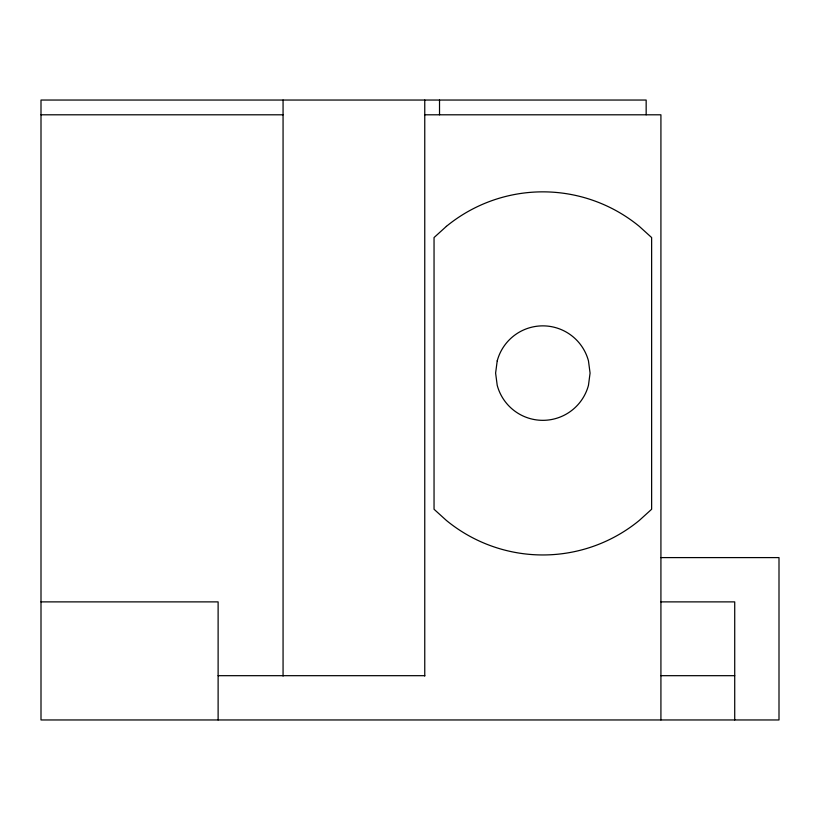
<?xml version="1.0" encoding="UTF-8"?>
<svg xmlns="http://www.w3.org/2000/svg" width="820" height="820" viewBox="0 0 820 820"><rect width="100%" height="100%" fill="white"/><g stroke="black" fill="none" stroke-linecap="round" stroke-linejoin="round"><path stroke-width="1.23" d="M41 114.8L283.064 114.8M424.76 114.8L660.92 114.8L660.92 719.96M660.92 557.6L779 557.6L779 719.96L41 719.96L41 100.04L646.16 100.04L646.16 114.8M41 601.88L218.12 601.88L218.12 719.96M660.92 601.88L734.72 601.88L734.72 719.96M218.12 675.68L424.76 675.68M660.92 675.68L734.72 675.68M439.52 100.04L439.52 114.8M424.76 100.04L424.76 676.059M283.064 100.04L283.064 676.059M497.217 360.872L495.608 373.1L497.217 385.328A47.232 47.232 0 0 0 588.463 385.328L590.072 373.1L588.463 360.872A47.232 47.232 0 0 0 497.217 360.872M446.387 226.361L434.046 237.554L434.046 509.261L446.387 520.444A152.038 152.038 0 0 0 639.293 520.444L651.633 509.261L651.633 237.554L639.293 226.361A152.038 152.038 0 0 0 446.387 226.361"/></g></svg>
